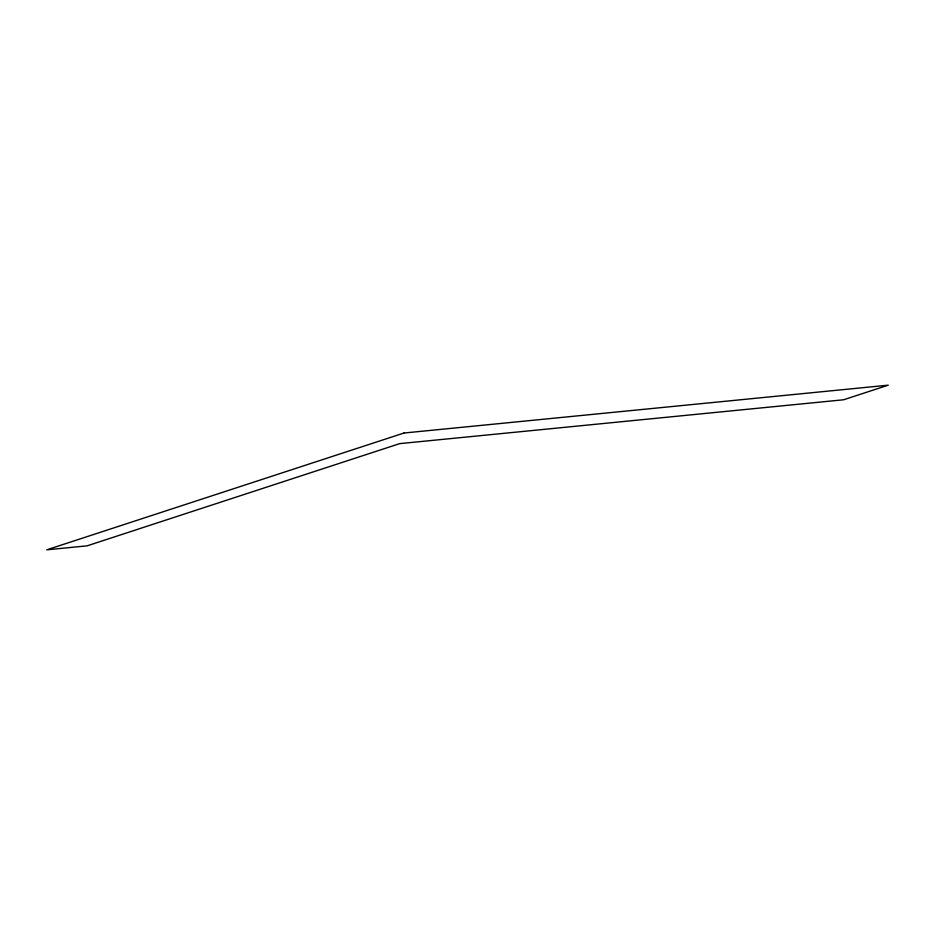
<?xml version="1.0" encoding="UTF-8"?>
<svg xmlns="http://www.w3.org/2000/svg" width="935" height="935" viewBox="0 0 935 935"><rect width="100%" height="100%" fill="white"/><g stroke="black" fill="none" stroke-linecap="round" stroke-linejoin="round"><path stroke-width="1.4" d="M403.978 433.022L46.75 549.827L87.107 545.841L399.677 443.634L843.592 399.771L888.25 385.173L403.978 433.022"/></g></svg>
